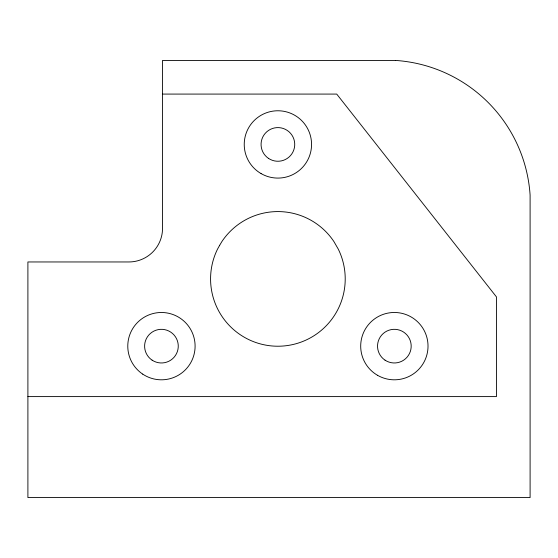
<?xml version="1.0" encoding="UTF-8"?>
<svg xmlns="http://www.w3.org/2000/svg" width="558" height="558" viewBox="0 0 558 558"><rect width="100%" height="100%" fill="white"/><g stroke="black" fill="none" stroke-linecap="round" stroke-linejoin="round"><path stroke-width="0.84" d="M162.538 94.079L336.718 94.079L496.439 296.891L496.439 396.599L27.9 396.599M219.671 245.29L217.522 249.133A67.316 67.316 0 0 0 277.898 346.225A67.316 67.316 0 0 0 338.274 249.133L333.872 241.502A67.316 67.316 0 0 0 221.924 241.502L219.671 245.29M395.462 60.424L162.538 60.424L162.538 228.299A33.661 33.661 0 0 1 128.877 261.96L27.9 261.96L27.9 497.576L530.1 497.576L530.1 195.063A144.48 144.48 0 0 0 395.462 60.424M261.067 173.58A33.661 33.661 0 0 0 311.559 144.424A33.661 33.661 0 0 0 261.067 115.276A33.661 33.661 0 0 0 261.067 173.58M152.09 360.14A16.831 16.831 0 0 0 178.232 347.243A16.831 16.831 0 0 0 153.994 331.054A16.831 16.831 0 0 0 152.09 360.14M268.551 158.423A16.831 16.831 0 0 0 294.694 145.526A16.831 16.831 0 0 0 270.456 129.33A16.831 16.831 0 0 0 268.551 158.423M385.013 360.14A16.831 16.831 0 0 0 411.155 347.243A16.831 16.831 0 0 0 386.917 331.054A16.831 16.831 0 0 0 385.013 360.14M377.529 375.297A33.661 33.661 0 0 0 428.021 346.148A33.661 33.661 0 0 0 377.529 316.993A33.661 33.661 0 0 0 377.529 375.297M142.736 374.132A33.661 33.661 0 0 0 195.028 348.345A33.661 33.661 0 0 0 146.552 315.961A33.661 33.661 0 0 0 142.736 374.132"/></g></svg>
